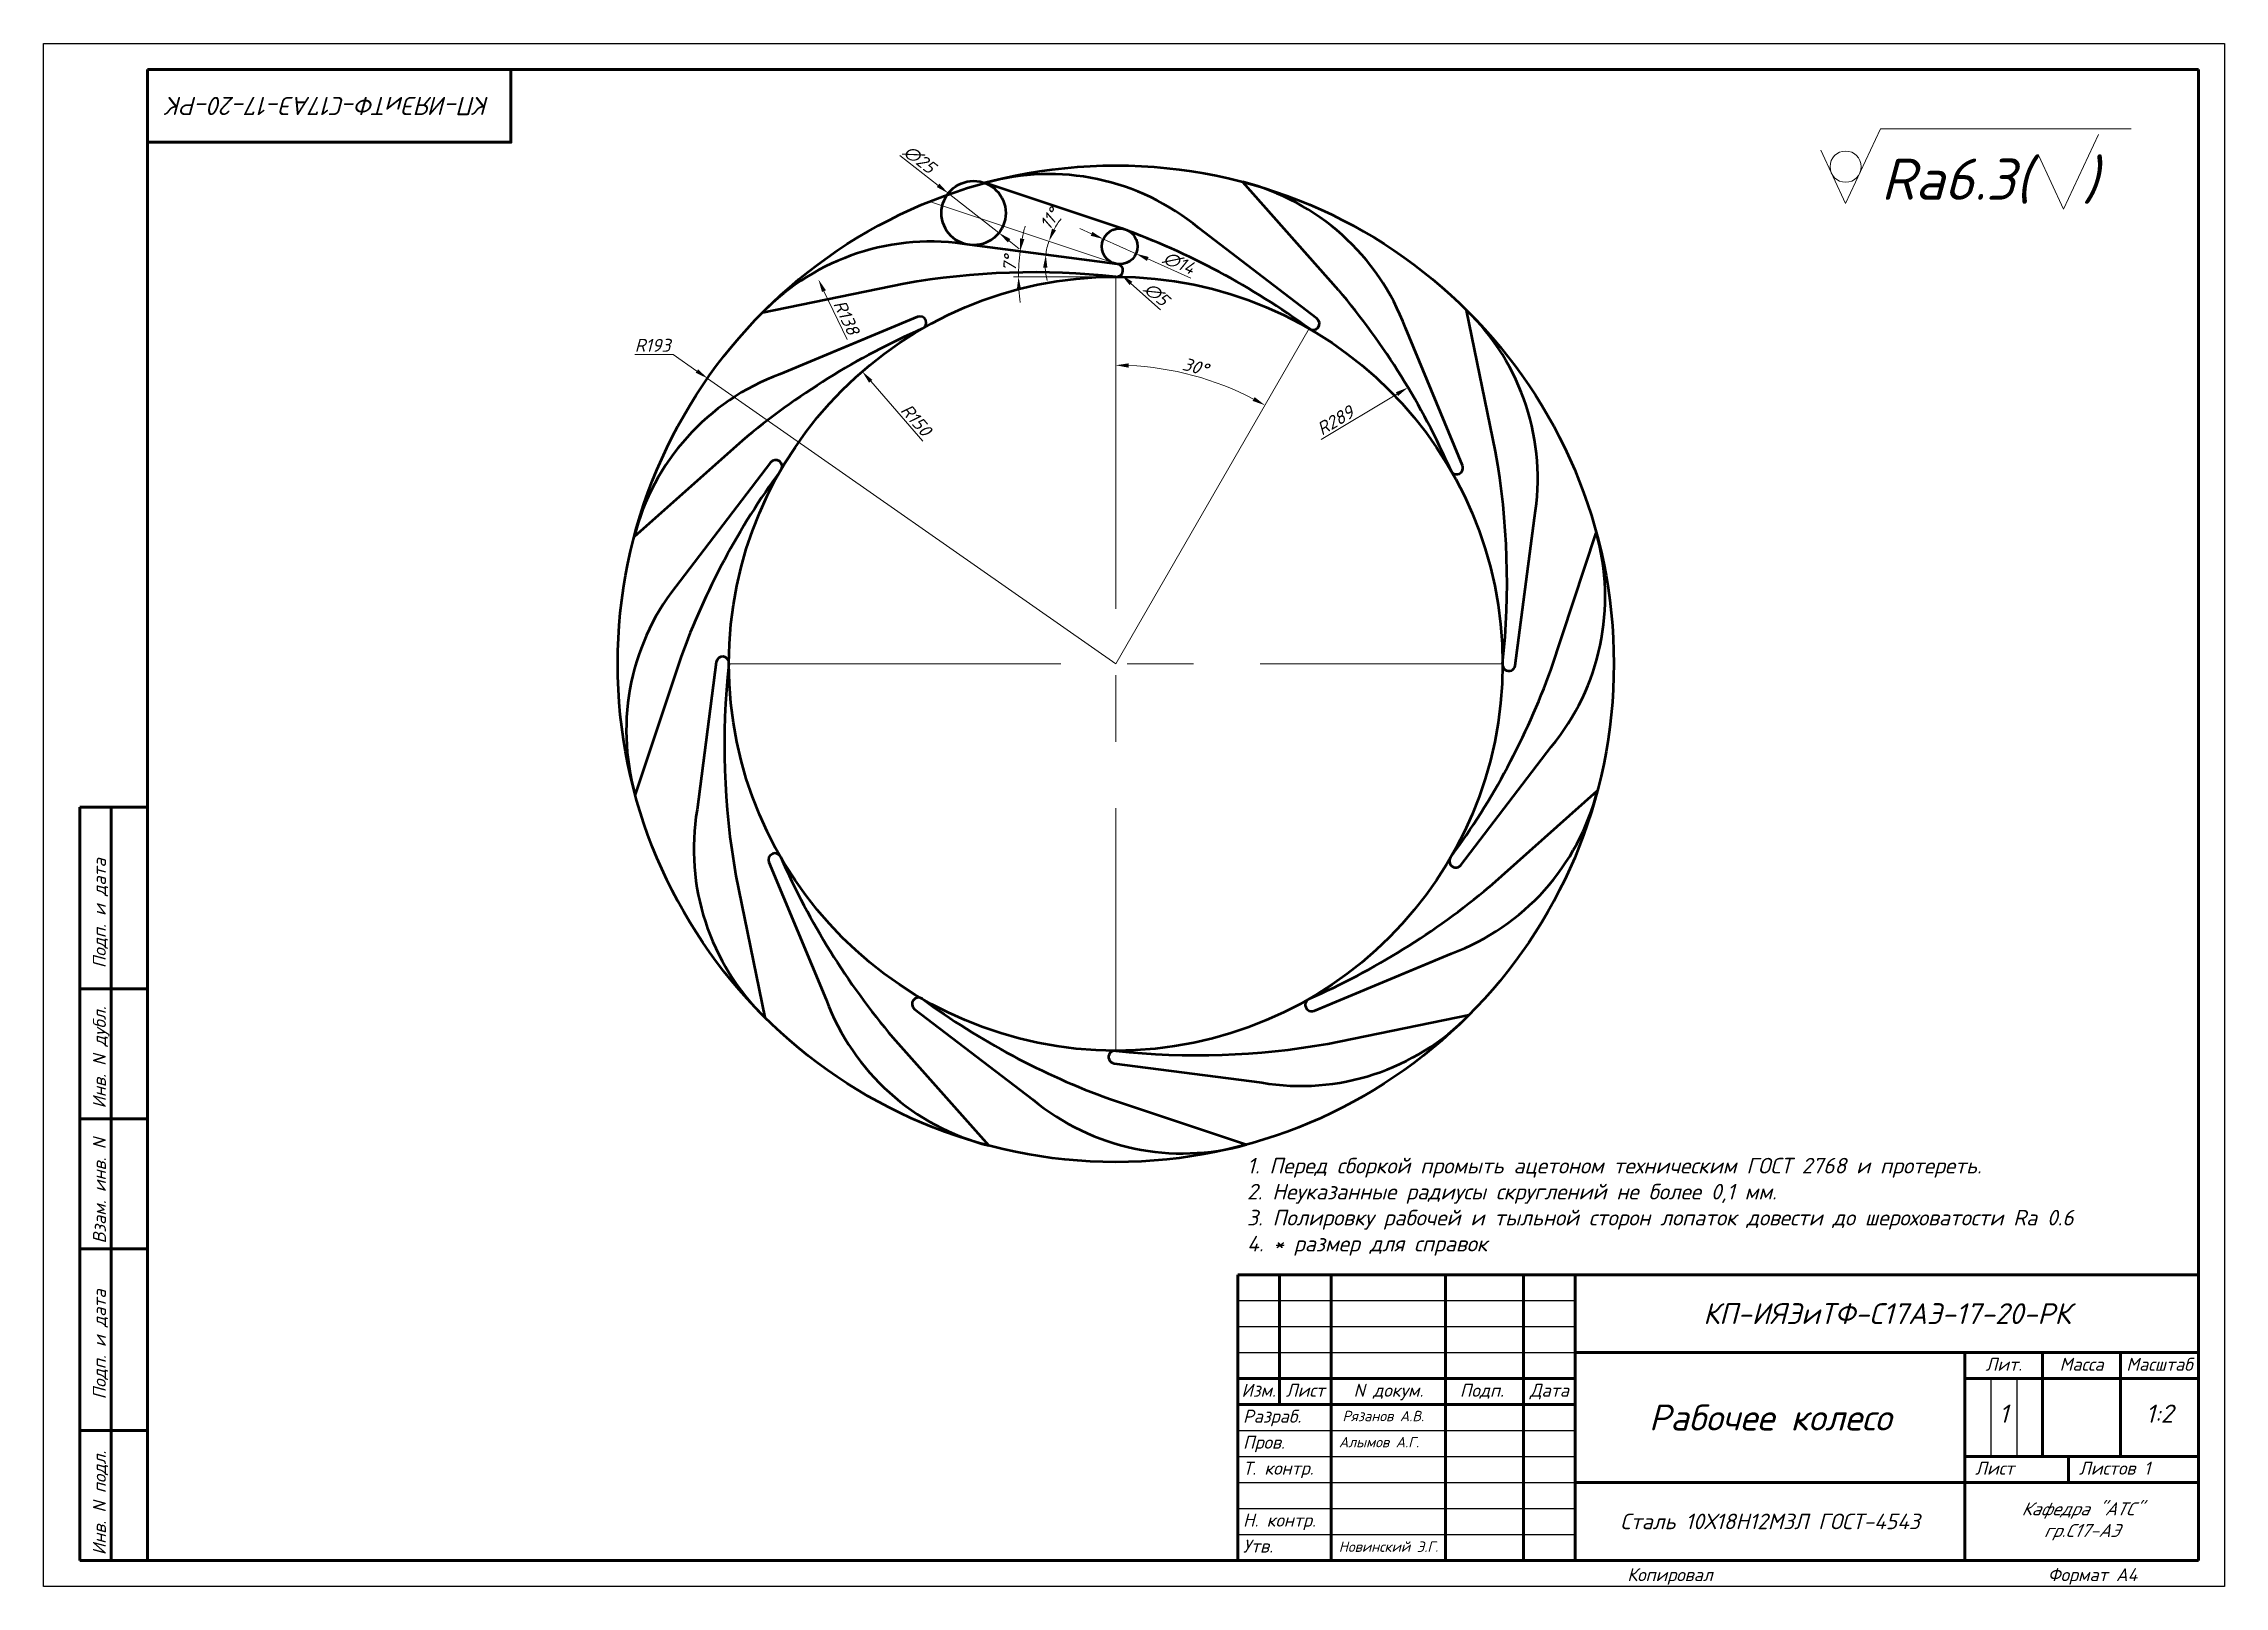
# Paper-space layout 'А3_Н' of a CAD drawing. Header units: millimetres. Extents: x -5 to 415, y -5 to 292.
# The model-space entities are those that its viewports show. They can reach past a viewport. Long polylines and large blocks are cut down to what shows.
import ezdxf
from ezdxf.enums import TextEntityAlignment as Align

# ---------------------------------------------------------------- set-up
doc = ezdxf.new("R2010")
doc.units = ezdxf.units.MM
doc.linetypes.add('осевая', pattern=[50.8, 31.75, -6.35, 6.35, -6.35])
doc.layers.get('0').update_dxf_attribs({"lineweight": 53})
doc.layers.add('АТРИБУТЫ', color=250, linetype='Continuous')
doc.layers.add('РАМКА', color=7, linetype='Continuous')
for name, color, linetype, lineweight in [('Оси', 7, 'осевая', 20), ('Размеры', 7, 'Continuous', 20), ('Штриховка', 7, 'Continuous', 20)]:
    doc.layers.add(name, color=color, linetype=linetype, lineweight=lineweight)
doc.styles.add('ADRF1', font='isocpeur.ttf', dxfattribs={"oblique": 15})
doc.styles.add('Frame', font='isocpeur.ttf', dxfattribs={"oblique": 25, "height": 2.5})
doc.styles.add('Размеры', font='isocpeur.ttf', dxfattribs={"oblique": 15})
doc.dimstyles.new('гост', dxfattribs={"dimtxt": 5, "dimasz": 5, "dimexe": 2, "dimexo": 0, "dimgap": 1, "dimtad": 1, "dimdec": 0, "dimtxsty": 'ADRF1', "dimcen": 2.5, "dimadec": 0, "dimazin": 0, "dimtfac": 1, "dimtdec": 0, "dimtmove": 0, "dimatfit": 3, "dimfxl": 1, "dimlwd": 20, "dimlwe": 20, "dimarcsym": 0})
doc.dimstyles.new('гост$4', dxfattribs={"dimtxt": 5, "dimasz": 5, "dimexe": 2, "dimexo": 0, "dimgap": 1, "dimtad": 2, "dimtoh": 1, "dimdec": 0, "dimtxsty": 'ADRF1', "dimcen": 0, "dimadec": 0, "dimazin": 0, "dimtfac": 1, "dimtdec": 0, "dimtofl": 0, "dimtmove": 0, "dimatfit": 3, "dimfxl": 1, "dimlwd": 20, "dimlwe": 20, "dimarcsym": 2})

# ---------------------------------------------------------------- blocks, each defined once
blk = doc.blocks.new('РАМКА_1')
at = {"layer": 'РАМКА'}
for p, q in [((0, 297), (420, 297)), ((0, 0), (0, 297)), ((420, 297), (420, 0)), ((230, 55), (295, 55)), ((230, 50), (295, 50)), ((230, 45), (295, 45)), ((375, 40), (375, 25)), ((380, 40), (380, 25)), ((230, 30), (295, 30)), ((230, 25), (295, 25)), ((230, 20), (295, 20)), ((230, 15), (295, 15)), ((230, 10), (295, 10)), ((420, 0), (0, 0))]:
    blk.add_line(p, q, dxfattribs=at)
at = {"layer": 'РАМКА', "lineweight": 60}
for p, q in [((20, 292), (415, 292)), ((20, 292), (415, 292)), ((20, 5), (20, 292)), ((90, 288), (90, 292)), ((415, 292), (415, 5)), ((7, 5), (7, 150)), ((20, 150), (7, 150)), ((13, 5), (13, 150)), ((20, 115), (7, 115)), ((20, 90), (7, 90)), ((20, 65), (7, 65)), ((415, 60), (230, 60)), ((230, 60), (230, 5)), ((238, 60), (238, 35)), ((248, 60), (248, 5)), ((270, 60), (270, 5)), ((285, 60), (285, 5)), ((295, 60), (295, 5)), ((295, 45), (415, 45)), ((370, 45), (370, 5)), ((385, 45), (385, 25)), ((400, 45), (400, 25)), ((230, 40), (295, 40)), ((370, 40), (415, 40)), ((230, 35), (295, 35)), ((20, 30), (7, 30)), ((370, 25), (415, 25)), ((390, 25), (390, 20)), ((295, 20), (415, 20)), ((230, 5), (7, 5)), ((415, 5), (230, 5))]:
    blk.add_line(p, q, dxfattribs=at)
blk.add_lwpolyline([(20, 292), (90, 292), (90, 278), (20, 278)], close=True, dxfattribs=at)
at = {"layer": 'АТРИБУТЫ', "style": 'ADRF1', "oblique": 15, "flags": 8}
blk.add_attdef('DOCUMENT(В)', text='', height=5, rotation=180, dxfattribs=at).set_placement((58.62, 287.69), align=Align.CENTER)
for tag, height, p in [('DOCUMENT', 5, (355.77, 50.55)), ('NAME', 5, (332.5, 30)), ('LITER_1', 3.5, (372.5, 31.5)), ('LITER_2', 3.5, (377.5, 31.5)), ('LITER_3', 3.5, (382.5, 31.5)), ('MASS', 3.5, (392.5, 31.5)), ('SCALE', 3.5, (407.5, 31.5)), ('MATERIAL', 3.5, (332.5, 11.5)), ('DIFF_INDEX', 3.5, (393, 11.5))]:
    blk.add_attdef(tag, text='', height=height, dxfattribs=at).set_placement(p, align=Align.CENTER)
for tag, p in [('DEVELOPED_BY', (248.82, 31.5)), ('CHECKED_BY', (248.82, 26.5)), ('TECH_CONTR', (248.82, 21.5)), ('PAGE_NO', (381, 21.5)), ('PAGES_AMOUNT', (404.5, 21.5)), ('AUX_LEFT', (231, 16.5)), ('AUX_RIGHT', (248.82, 16.5)), ('NOM_CONTR', (248.82, 11.5)), ('APPROVED_BY', (248.82, 6.5))]:
    blk.add_attdef(tag, p, '', height=2.5, dxfattribs=at)
for tag, width, p, p2 in [('DEV_DATE', 1.155323, (285, 31.5), (294.53, 31.5)), ('CHK_DATE', 0.5625, (285, 26.5), (294, 26.5)), ('T_CONTR_DATE', 0.371134, (285, 21.5), (294, 21.5)), ('AUX_DATE', 0.537313, (285, 16.5), (294, 16.5)), ('NOM_CONTR_DATE', 0.315789, (285, 11.5), (294, 11.5)), ('APPROVED_DATE', 0.339623, (285, 6.5), (294, 6.5))]:
    blk.add_attdef(tag, text='', height=2.5, dxfattribs=dict(at, width=width)).set_placement(p, p2, align=Align.FIT)
at = {"layer": 'РАМКА', "style": 'ADRF1', "oblique": 15}
for s, p in [('Подп. и дата', (12, 119)), ('Инв. N дубл.', (12, 92)), ('Взам. инв. N', (12, 66)), ('Подп. и дата', (12, 36)), ('Инв. N подл.', (12, 6))]:
    blk.add_text(s, height=2.5, rotation=90, dxfattribs=at).set_placement(p)
for s, p in [('Лит.', (377.5, 41.5)), ('Масса', (392.5, 41.5)), ('Масштаб', (407.5, 41.5)), ('Изм.', (234, 36.5)), ('Лист', (243, 36.5)), ('N докум.', (259, 36.5)), ('Подп.', (277, 36.5)), ('Дата', (290, 36.5))]:
    blk.add_text(s, height=2.5, dxfattribs=at).set_placement(p, align=Align.CENTER)
for s, p in [('Разраб.', (231, 31.5)), ('Пров.', (231, 26.5)), ('Т. контр.', (231, 21.5)), ('Лист', (372, 21.5)), ('Листов', (392, 21.5)), ('Н. контр.', (231, 11.5)), ('Утв.', (231, 6.5)), ('Копировал', (305, 1)), ('Формат A4', (386, 1))]:
    blk.add_text(s, height=2.5, dxfattribs=at).set_placement(p)
blk = doc.blocks.new('*D31')
at = {"layer": 'Defpoints', "color": 0, "transparency": 16777216}
for p in [(317.54, 489.04), (336.7, 483.25), (354.13, 476.7), (374.13, 476.7), (374.77, 481.61)]:
    blk.add_point(p, dxfattribs=at)
at = {"layer": 'Размеры', "color": 0, "linetype": 'Continuous', "lineweight": 20, "transparency": 16777216}
blk.add_line((354.13, 476.7), (334.42, 476.7), dxfattribs=at)
for start, end in [(165.08503, 168.84406), (172.60308, 180), (183.75902, 187.51805)]:
    blk.add_arc((412.64, 476.7), 76.22, start, end, dxfattribs=at)
at = {"layer": 'Размеры', "color": 0, "transparency": 16777216}
for points in [[(338.68, 491.31), (337.04, 491.58), (337.05, 486.51)], [(335.75, 471.67), (337.41, 471.73), (336.42, 476.7)]]:
    blk.add_solid(points, dxfattribs=at)
at = {"layer": 'Размеры', "color": 0, "transparency": 16777216, "insert": (333.08, 481.84), "char_height": 5, "attachment_point": 5, "rotation": 86.30154, "style": 'ADRF1'}
blk.add_mtext('7°', dxfattribs=at)
blk = doc.blocks.new('*D32')
at = {"layer": 'Defpoints', "color": 0, "transparency": 16777216}
for p in [(301.95, 505.84), (317.54, 489.04), (347.27, 486.99), (374.77, 481.61), (374.77, 481.61)]:
    blk.add_point(p, dxfattribs=at)
at = {"layer": 'Размеры', "color": 0, "linetype": 'Continuous', "lineweight": 20, "transparency": 16777216}
for start, end in [(141.12067, 151.36034), (161.6, 172.60308), (182.84274, 193.08241)]:
    blk.add_arc((374.77, 481.61), 28.01, start, end, dxfattribs=at)
at = {"layer": 'Размеры', "color": 0, "transparency": 16777216}
for points in [[(350.94, 494.71), (349.42, 495.37), (348.18, 490.46)], [(345.95, 480.26), (347.62, 480.19), (346.99, 485.22)]]:
    blk.add_solid(points, dxfattribs=at)
at = {"layer": 'Размеры', "color": 0, "transparency": 16777216, "insert": (348.53, 499.08), "char_height": 5, "attachment_point": 5, "rotation": 56.34692, "style": 'ADRF1'}
blk.add_mtext('11°', dxfattribs=at)
blk = doc.blocks.new('*D33')
at = {"layer": 'Defpoints', "color": 0, "transparency": 16777216}
for p in [(369.32, 491.33), (382, 485.66)]:
    blk.add_point(p, dxfattribs=at)
at = {"layer": 'Размеры', "color": 0, "linetype": 'Continuous', "lineweight": 20, "transparency": 16777216}
for p, q in [((364.76, 493.37), (360.2, 495.41)), ((369.32, 491.33), (382, 485.66)), ((403.3, 476.13), (386.56, 483.62))]:
    blk.add_line(p, q, dxfattribs=at)
at = {"layer": 'Размеры', "color": 0, "transparency": 16777216}
for points in [[(365.1, 494.13), (364.42, 492.61), (369.32, 491.33)], [(386.9, 484.38), (386.22, 482.86), (382, 485.66)]]:
    blk.add_solid(points, dxfattribs=at)
at = {"layer": 'Размеры', "color": 0, "transparency": 16777216, "insert": (398.64, 482.05), "char_height": 5, "attachment_point": 5, "rotation": 335.90232, "style": 'ADRF1'}
blk.add_mtext('∅14', dxfattribs=at)
blk = doc.blocks.new('*D34')
at = {"layer": 'Defpoints', "color": 0, "transparency": 16777216}
for p in [(309.18, 509.07), (328.83, 493.75)]:
    blk.add_point(p, dxfattribs=at)
at = {"layer": 'Размеры', "color": 0, "linetype": 'Continuous', "lineweight": 20, "transparency": 16777216}
for p, q in [((290.38, 523.73), (305.24, 512.14)), ((328.83, 493.75), (309.18, 509.07)), ((332.77, 490.68), (336.71, 487.6))]:
    blk.add_line(p, q, dxfattribs=at)
at = {"layer": 'Размеры', "color": 0, "transparency": 16777216}
for points in [[(305.75, 512.8), (304.73, 511.49), (309.18, 509.07)], [(333.28, 491.33), (332.26, 490.02), (328.83, 493.75)]]:
    blk.add_solid(points, dxfattribs=at)
at = {"layer": 'Размеры', "color": 0, "transparency": 16777216, "insert": (297.99, 522.23), "char_height": 5, "attachment_point": 5, "rotation": 322.0544, "style": 'ADRF1'}
blk.add_mtext('∅25', dxfattribs=at)
blk = doc.blocks.new('*D35')
at = {"layer": 'Defpoints', "color": 0, "transparency": 16777216}
for p in [(374.13, 476.7), (449.13, 456.6), (413.71, 435.44), (374.13, 326.7), (374.13, 176.7)]:
    blk.add_point(p, dxfattribs=at)
at = {"layer": 'Размеры', "color": 0, "linetype": 'Continuous', "lineweight": 20, "transparency": 16777216}
blk.add_arc((374.13, 326.7), 115.72, 62.47583, 87.52417, dxfattribs=at)
at = {"layer": 'Размеры', "color": 0, "transparency": 16777216}
for points in [[(379.11, 441.47), (379.14, 443.14), (374.13, 442.41)], [(428.01, 430.05), (427.2, 428.59), (431.99, 426.91)]]:
    blk.add_solid(points, dxfattribs=at)
at = {"layer": 'Размеры', "color": 0, "transparency": 16777216, "insert": (404.98, 441.85), "char_height": 5, "attachment_point": 5, "rotation": 345, "style": 'ADRF1'}
blk.add_mtext('30°', dxfattribs=at)
blk = doc.blocks.new('*D36')
at = {"layer": 'Defpoints', "color": 0, "transparency": 16777216}
for p in [(275.82, 439.99), (374.13, 326.7)]:
    blk.add_point(p, dxfattribs=at)
at = {"layer": 'Размеры', "color": 0, "linetype": 'Continuous', "lineweight": 20, "transparency": 16777216}
blk.add_line((299.28, 412.94), (279.09, 436.21), dxfattribs=at)
at = {"layer": 'Размеры', "color": 0, "transparency": 16777216}
blk.add_solid([(279.72, 436.76), (278.46, 435.66), (275.82, 439.99)], dxfattribs=at)
at = {"layer": 'Размеры', "color": 0, "transparency": 16777216, "insert": (296.74, 421.22), "char_height": 5, "attachment_point": 5, "rotation": 310.95134, "style": 'ADRF1'}
blk.add_mtext('R150', dxfattribs=at)
blk = doc.blocks.new('*D37')
at = {"layer": 'Defpoints', "color": 0, "transparency": 16777216}
for p in [(215.81, 437.32), (374.13, 326.7)]:
    blk.add_point(p, dxfattribs=at)
at = {"layer": 'Размеры', "color": 0, "linetype": 'Continuous', "lineweight": 20, "transparency": 16777216}
for p, q in [((187.62, 446.64), (202.46, 446.64)), ((202.46, 446.64), (211.71, 440.18))]:
    blk.add_line(p, q, dxfattribs=at)
at = {"layer": 'Размеры', "color": 0, "transparency": 16777216}
blk.add_solid([(212.19, 440.86), (211.23, 439.5), (215.81, 437.32)], dxfattribs=at)
at = {"layer": 'Размеры', "color": 0, "transparency": 16777216, "insert": (194.54, 450.14), "char_height": 5, "attachment_point": 5, "style": 'ADRF1'}
blk.add_mtext('R193', dxfattribs=at)
blk = doc.blocks.new('*D38')
at = {"layer": 'Defpoints', "color": 0, "transparency": 16777216}
for p in [(258.83, 475.67), (318.04, 351.3)]:
    blk.add_point(p, dxfattribs=at)
at = {"layer": 'Размеры', "color": 0, "linetype": 'Continuous', "lineweight": 20, "transparency": 16777216}
blk.add_line((269.94, 452.34), (260.98, 471.15), dxfattribs=at)
at = {"layer": 'Размеры', "color": 0, "transparency": 16777216}
blk.add_solid([(261.73, 471.51), (260.23, 470.79), (258.83, 475.67)], dxfattribs=at)
at = {"layer": 'Размеры', "color": 0, "transparency": 16777216, "insert": (269.69, 460.99), "char_height": 5, "attachment_point": 5, "rotation": 295.46074, "style": 'ADRF1'}
blk.add_mtext('R138', dxfattribs=at)
blk = doc.blocks.new('*D39')
at = {"layer": 'Defpoints', "color": 0, "transparency": 16777216}
for p in [(487.47, 433.8), (239.1, 285.36)]:
    blk.add_point(p, dxfattribs=at)
at = {"layer": 'Размеры', "color": 0, "linetype": 'Continuous', "lineweight": 20, "transparency": 16777216}
blk.add_line((453.82, 413.68), (483.18, 431.23), dxfattribs=at)
at = {"layer": 'Размеры', "color": 0, "transparency": 16777216}
blk.add_solid([(482.75, 431.95), (483.61, 430.52), (487.47, 433.8)], dxfattribs=at)
at = {"layer": 'Размеры', "color": 0, "transparency": 16777216, "insert": (459.25, 421.01), "char_height": 5, "attachment_point": 5, "rotation": 30.86368, "style": 'ADRF1'}
blk.add_mtext('R289', dxfattribs=at)

msp = doc.modelspace()

# ---------------------------------------------------------------- linework, layer by layer
for p, q in [((376.55, 495.38), (323.42, 513.06)), ((460.57, 471.57), (423.39, 513.44)), ((452.14, 460.54), (406.29, 495.59)), ((374.77, 481.61), (317.54, 489.04)), ((291.89, 473.99), (237.1, 462.75)), ((297.22, 461.18), (243.95, 439)), ((508.61, 403.6), (486.43, 456.88)), ((521.43, 408.94), (510.17, 463.79)), ((229.26, 413.14), (187.38, 375.96)), ((240.29, 404.71), (205.24, 358.86)), ((529.05, 326.06), (536.47, 383.29)), ((542.81, 324.27), (560.49, 377.41)), ((205.44, 329.12), (187.77, 275.99)), ((219.21, 327.33), (211.78, 270.1)), ((507.97, 248.68), (543.02, 294.53)), ((519, 240.25), (560.88, 277.43)), ((239.65, 249.79), (261.83, 196.51)), ((226.83, 244.45), (238.09, 189.6)), ((451.03, 192.21), (504.31, 214.39)), ((296.12, 192.85), (341.96, 157.8)), ((456.37, 179.4), (511.22, 190.66)), ((287.68, 181.82), (324.86, 139.95)), ((373.49, 171.78), (430.72, 164.35)), ((371.7, 158.01), (424.84, 140.33))]:
    msp.add_line(p, q)
for centre, radius in [((374.13, 326.7), 193.14), ((319, 501.41), 12.45), ((375.66, 488.5), 6.94), ((374.13, 326.7), 150)]:
    msp.add_circle(centre, radius)
for centre, radius, start, end in [((348.24, 425.48), 91.03, 50.3718, 105.82176), ((401.1, 425.19), 91.03, 20.3718, 75.82176), ((277.86, 223.38), 289.35, 53.70668, 70.05586), ((302.31, 399.3), 91.03, 80.3718, 135.82176), ((342.41, 189.09), 289.35, 83.70668, 100.05586), ((374.45, 479.15), 2.48, 262.6, 82.6), ((239.1, 285.36), 289.35, 23.70668, 40.05586), ((298.18, 458.89), 2.48, 292.6, 112.6), ((450.63, 458.57), 2.48, 232.6, 52.6), ((446.73, 398.51), 91.03, 350.3718, 45.82176), ((415.46, 191.67), 289.35, 113.70668, 130.05586), ((275.63, 353.66), 91.03, 110.3718, 165.82176), ((236.52, 358.41), 289.35, 353.70668, 10.05586), ((477.44, 230.42), 289.35, 143.70668, 160.05586), ((242.25, 403.2), 2.48, 322.6, 142.6), ((506.32, 402.65), 2.48, 202.6, 22.6), ((472.91, 352.59), 91.03, 320.3718, 15.82176), ((275.34, 300.8), 91.03, 140.3718, 195.82176), ((221.67, 327.02), 2.48, 352.6, 172.6), ((511.73, 294.98), 289.35, 173.70668, 190.05586), ((270.82, 422.97), 289.35, 323.70668, 340.05586), ((526.59, 326.38), 2.48, 172.6, 352.6), ((472.62, 299.73), 91.03, 290.3718, 345.82176), ((301.52, 254.88), 91.03, 170.3718, 225.82176), ((241.94, 250.74), 2.48, 22.6, 202.6), ((509.16, 368.03), 289.35, 203.70668, 220.05586), ((506, 250.19), 2.48, 142.6, 322.6), ((332.79, 461.72), 289.35, 293.70668, 310.05586), ((347.16, 228.2), 91.03, 200.3718, 255.82176), ((297.62, 194.82), 2.48, 52.6, 232.6), ((470.4, 430.01), 289.35, 233.70668, 250.05586), ((450.08, 194.5), 2.48, 112.6, 292.6), ((445.94, 254.09), 91.03, 260.3718, 315.82176), ((405.85, 464.3), 289.35, 263.70668, 280.05586), ((373.81, 174.24), 2.48, 82.6, 262.6), ((400.02, 227.91), 91.03, 230.3718, 285.82176)]:
    msp.add_arc(centre, radius, start, end)
at = {"layer": 'Оси'}
for p, q in [((374.77, 481.61), (301.95, 505.84)), ((374.13, 476.7), (374.13, 176.7)), ((224.13, 326.7), (524.13, 326.7))]:
    msp.add_line(p, q, dxfattribs=at)
at = {"layer": 'Размеры'}
for p, q in [((374.13, 476.7), (354.13, 476.7)), ((374.13, 326.7), (449.13, 456.6)), ((215.81, 437.32), (374.13, 326.7))]:
    msp.add_line(p, q, dxfattribs=at)
at = {"layer": 'Размеры', "linetype": 'Continuous', "lineweight": 20}
msp.add_line((391.44, 463.92), (380.02, 474.16), dxfattribs=at)
at = {"layer": 'Размеры'}
msp.add_solid([(380.57, 474.78), (379.46, 473.54), (376.29, 477.5)], dxfattribs=at)

# ---------------------------------------------------------------- texts
at = {"layer": 'Размеры', "insert": (389.93, 469.98), "char_height": 5, "attachment_point": 5, "rotation": 318.13085, "style": 'ADRF1'}
msp.add_mtext('∅5', dxfattribs=at)

# ---------------------------------------------------------------- dimensions: what is measured, and where the dimension line sits
at = {"layer": 'Размеры'}
for p1, p2, picture, middle in [((328.83, 493.75), (309.18, 509.07), '*D34', (297.99, 522.23)), ((369.32, 491.33), (382, 485.66), '*D33', (398.64, 482.05))]:
    dim = msp.add_diameter_dim_2p(p1=p1, p2=p2, dimstyle='гост', dxfattribs=at)
    dim.commit()
    dim.dimension.update_dxf_attribs({"geometry": picture, "text_midpoint": middle})
dim = msp.add_angular_dim_2l(base=(347.27, 486.99), line1=((374.77, 481.61), (301.95, 505.84)), line2=((374.77, 481.61), (317.54, 489.04)), dimstyle='гост', dxfattribs=at)
dim.commit()
dim.dimension.update_dxf_attribs({"geometry": '*D32', "text_midpoint": (351.45, 497.14), "dimtype": 162})
for base, line1, line2, picture, middle in [((336.7, 483.25), ((374.13, 476.7), (354.13, 476.7)), ((374.77, 481.61), (317.54, 489.04)), '*D31', (333.08, 481.84)), ((413.71, 435.44), ((374.13, 476.7), (374.13, 176.7)), ((374.13, 326.7), (449.13, 456.6)), '*D35', (404.98, 441.85))]:
    dim = msp.add_angular_dim_2l(base=base, line1=line1, line2=line2, dimstyle='гост', dxfattribs=at)
    dim.commit()
    dim.dimension.update_dxf_attribs({"geometry": picture, "text_midpoint": middle})
for center, mpoint, picture, middle in [((318.04, 351.3), (258.83, 475.67), '*D38', (266.53, 459.49)), ((374.13, 326.7), (215.81, 437.32), '*D37', (194.54, 446.64)), ((374.13, 326.7), (275.82, 439.99), '*D36', (294.09, 418.92)), ((239.1, 285.36), (487.47, 433.8), '*D39', (461.04, 418))]:
    dim = msp.add_radius_dim(center=center, mpoint=mpoint, dimstyle='гост$4', dxfattribs=at)
    dim.commit()
    dim.dimension.update_dxf_attribs({"geometry": picture, "text_midpoint": middle, "dimtype": 164})

psp = doc.layouts.new('А3_Н')

# ---------------------------------------------------------------- linework, layer by layer
at = {"layer": 'Размеры'}
for p, q in [((342.01, 261.22), (348.71, 275.6)), ((348.71, 275.6), (397.01, 275.6)), ((383.98, 260.16), (390.68, 274.53)), ((342.01, 261.22), (337.22, 271.49)), ((383.98, 260.16), (379.19, 270.43))]:
    psp.add_line(p, q, dxfattribs=at)
psp.add_circle((342.01, 268.32), 3, dxfattribs=at)

# ---------------------------------------------------------------- block references
at = {"layer": 'РАМКА'}
ref = psp.add_blockref('РАМКА_1', (-5.05, -4.99), dxfattribs=at)
ref.add_attrib('LITER_2', '1', dxfattribs={"layer": 'АТРИБУТЫ', "height": 3.5, "style": 'ADRF1', "oblique": 15}).set_placement((372.45, 26.51), align=Align.CENTER)
ref.add_attrib('PAGES_AMOUNT', '1', (399.45, 16.51), dxfattribs={"layer": 'АТРИБУТЫ', "height": 2.5, "style": 'ADRF1', "oblique": 15})
ref.add_attrib('SCALE', '1:2', dxfattribs={"layer": 'АТРИБУТЫ', "height": 3.5, "style": 'ADRF1', "oblique": 15}).set_placement((402.45, 26.51), align=Align.CENTER)

# ---------------------------------------------------------------- texts
at = {"layer": 'Размеры'}
for s, insert, char_height, width, attachment_point, style in [('Ra6.3(  )', (348.82, 269.88), 7.93, 47.672, 1, 'Размеры'), ('Кафедра "АТС"\\Pгр.С17-АЭ', (387.45, 7.51), 2.5, 45, 5, 'Frame')]:
    psp.add_mtext(s, dxfattribs=dict(at, insert=insert, char_height=char_height, width=width, attachment_point=attachment_point, style=style))
at = {"layer": 'РАМКА', "style": 'Размеры'}
for s, insert, char_height, width, attachment_point in [('{\\H1.201x;1. Перед сборкой промыть ацетоном техническим ГОСТ 2768 и протереть.\\P2. Неуказанные радиусы скруглений не более 0,1 мм.\\P3\\H0.99995x;. Полировку рабочей и тыльной сторон лопаток довести до шероховатости Ra 0.6\\P4. * размер для справок}', (226.73, 77.5), 2.4988, 170.5602, 1), ('Сталь 10Х18Н12М3Л ГОСТ-4543', (327.45, 7.51), 3, 75, 5)]:
    psp.add_mtext(s, dxfattribs=dict(at, insert=insert, char_height=char_height, width=width, attachment_point=attachment_point))
at = {"layer": 'Штриховка', "insert": (49.95, 280.01), "char_height": 3.5, "width": 70, "attachment_point": 5, "rotation": 180, "style": 'Размеры'}
psp.add_mtext('КП-ИЯЭиТФ-С17АЭ-17-20-РК', dxfattribs=at)
at = {"layer": 'Штриховка', "style": 'Размеры'}
for s, insert, char_height, width, attachment_point in [('КП-ИЯЭиТФ-С17АЭ-17-20-РК', (349.95, 47.51), 4, 120, 5), ('Рабочее колесо', (327.45, 27.51), 5, 75, 5), ('Рязанов А.В.', (245.1, 28.8), 2, 118.0616, 1), ('Алымов А.Г.', (244.42, 23.78), 2, 118.0616, 1), ('Новинский Э.Г.', (244.39, 3.65), 2, 118.0616, 1)]:
    psp.add_mtext(s, dxfattribs=dict(at, insert=insert, char_height=char_height, width=width, attachment_point=attachment_point))

# ---------------------------------------------------------------- viewports
at = {"layer": '0', "view_target_point": (371.96, 260.59)}
psp.add_viewport(center=(212.45, 143.51), size=(395, 287), view_center_point=(24.34, 7.49), view_height=577.8758, dxfattribs=at)

doc.saveas('drawing.dxf')
